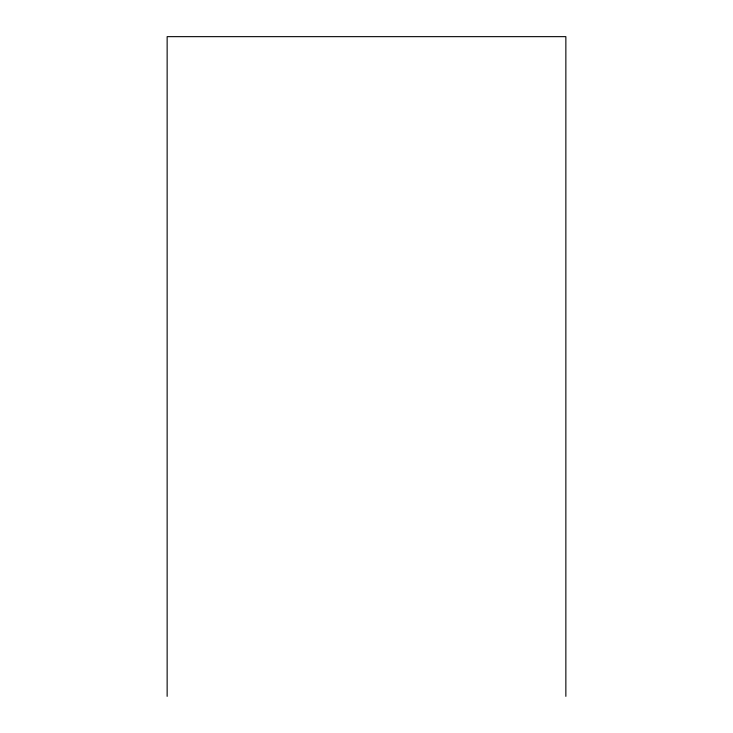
<?xml version="1.0" encoding="UTF-8"?>
<svg xmlns="http://www.w3.org/2000/svg" width="733" height="733" viewBox="0 0 733 733"><rect width="100%" height="100%" fill="white"/><g stroke="black" fill="none" stroke-linecap="round" stroke-linejoin="round"><path stroke-width="1.1" d="M565.858 696.35L565.858 36.65L167.142 36.65L167.142 696.35"/></g></svg>
